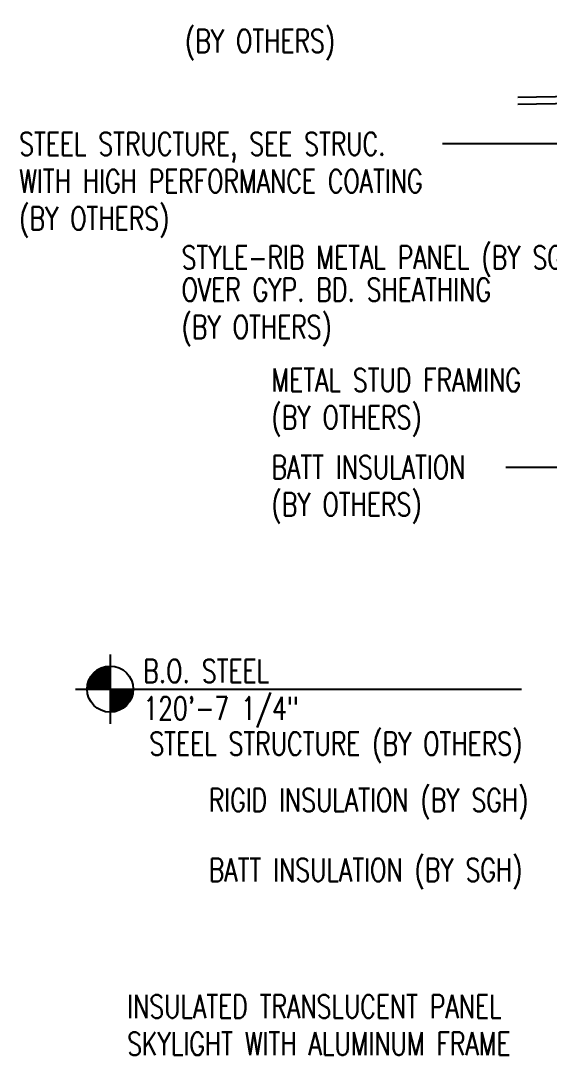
# Model space of a CAD drawing. Header units: inches. Extents: x 0 to 10293, y 0 to 4182.
# Drawn here: x 2837.8 to 2889.4, y 3536.1 to 3637.1 of the extents above; entities that cross this region are included whole.
import ezdxf

# ---------------------------------------------------------------- set-up
doc = ezdxf.new("R2010")
doc.units = ezdxf.units.IN
doc.header["$LTSCALE"] = 48
doc.header["$MEASUREMENT"] = 0
doc.styles.add('NOTATION', font='romans.shx', dxfattribs={"width": 0.75})
doc.dimstyles.new('AVANT$7', dxfattribs={"dimscale": 96, "dimtxt": 0.09375, "dimasz": 0.078125, "dimexe": 0.0625, "dimexo": 0.046875, "dimgap": 0.03125, "dimtad": 0, "dimdec": 3, "dimrnd": 0.125, "dimzin": 15, "dimdsep": 46, "dimlunit": 4, "dimtxsty": 'NOTATION', "dimblk1": 'AVATICK', "dimblk2": 'AVATICK', "dimsah": 1, "dimcen": 0.0625, "dimdle": 0.09375, "dimclrd": 256, "dimclre": 256, "dimclrt": 11, "dimaunit": 1, "dimadec": 0, "dimazin": 0, "dimtfac": 1.5, "dimtdec": 3, "dimtix": 1, "dimtmove": 1, "dimatfit": 3, "dimldrblk": 'AVATICK', "dimfxl": 0, "dimtvp": 1.25, "dimfrac": 2, "dimtolj": 1, "dimtzin": 15, "dimarcsym": 0})

# ---------------------------------------------------------------- blocks, each defined once
blk = doc.blocks.new('AVATICK')
blk.add_line((-1, 0), (0.631, 0))
at = {"const_width": 0.141}
blk.add_lwpolyline([(0.471, 0.471), (-0.471, -0.471)], dxfattribs=at)

msp = doc.modelspace()

# ---------------------------------------------------------------- linework, layer by layer
for p, q in [((2886.34813, 3629.66787), (2911.80125, 3630.19659)), ((2886.34813, 3628.98772), (2917.17625, 3629.62809)), ((2846.52234, 3575.22086), (2846.51166, 3568.46546)), ((2844.92217, 3573.43819), (2846.51166, 3573.43819)), ((2845.02224, 3573.53201), (2846.51166, 3573.53201)), ((2845.13592, 3573.62584), (2846.51166, 3573.62584)), ((2845.26693, 3573.71966), (2846.51166, 3573.71966)), ((2845.42152, 3573.81349), (2846.51166, 3573.81349)), ((2845.61173, 3573.90731), (2846.51166, 3573.90731)), ((2845.86843, 3574.00114), (2846.51166, 3574.00114)), ((2844.33137, 3572.40611), (2846.51166, 3572.40611)), ((2844.35777, 3572.49994), (2846.51166, 3572.49994)), ((2844.38865, 3572.59376), (2846.51166, 3572.59376)), ((2844.42419, 3572.68759), (2846.51166, 3572.68759)), ((2844.46464, 3572.78141), (2846.51166, 3572.78141)), ((2844.51031, 3572.87524), (2846.51166, 3572.87524)), ((2844.56155, 3572.96906), (2846.51166, 3572.96906)), ((2844.61882, 3573.06289), (2846.51166, 3573.06289)), ((2844.68268, 3573.15671), (2846.51166, 3573.15671)), ((2844.75385, 3573.25054), (2846.51166, 3573.25054)), ((2844.83327, 3573.34436), (2846.51166, 3573.34436)), ((2843.13396, 3571.84316), (2849.88936, 3571.84316)), ((2844.26182, 3571.93699), (2846.51166, 3571.93699)), ((2844.2677, 3572.03081), (2846.51166, 3572.03081)), ((2844.27753, 3572.12464), (2846.51166, 3572.12464)), ((2844.29136, 3572.21846), (2846.51166, 3572.21846)), ((2844.30927, 3572.31229), (2846.51166, 3572.31229)), ((2846.51166, 3571.84316), (2848.76346, 3571.84316)), ((2846.51166, 3571.84316), (2848.76346, 3571.84316)), ((2848.76151, 3571.74934), (2846.51166, 3571.74934)), ((2848.75563, 3571.65551), (2846.51166, 3571.65551)), ((2848.7458, 3571.56169), (2846.51166, 3571.56169)), ((2848.73197, 3571.46786), (2846.51166, 3571.46786)), ((2848.71405, 3571.37404), (2846.51166, 3571.37404)), ((2849.88936, 3571.84316), (2886.70429, 3571.84316)), ((2848.69196, 3571.28021), (2846.51166, 3571.28021)), ((2848.66556, 3571.18639), (2846.51166, 3571.18639)), ((2848.63468, 3571.09256), (2846.51166, 3571.09256)), ((2848.59914, 3570.99874), (2846.51166, 3570.99874)), ((2848.55868, 3570.90491), (2846.51166, 3570.90491)), ((2848.51302, 3570.81109), (2846.51166, 3570.81109)), ((2848.46178, 3570.71726), (2846.51166, 3570.71726)), ((2848.40451, 3570.62344), (2846.51166, 3570.62344)), ((2848.34065, 3570.52961), (2846.51166, 3570.52961)), ((2848.26947, 3570.43579), (2846.51166, 3570.43579)), ((2848.19006, 3570.34196), (2846.51166, 3570.34196)), ((2848.10116, 3570.24814), (2846.51166, 3570.24814)), ((2848.00109, 3570.15431), (2846.51166, 3570.15431)), ((2847.88741, 3570.06049), (2846.51166, 3570.06049)), ((2847.75639, 3569.96666), (2846.51166, 3569.96666)), ((2847.60181, 3569.87284), (2846.51166, 3569.87284)), ((2847.4116, 3569.77901), (2846.51166, 3569.77901)), ((2847.1549, 3569.68519), (2846.51166, 3569.68519))]:
    msp.add_line(p, q)
msp.add_circle((2846.51166, 3571.84316), 2.2518)

# ---------------------------------------------------------------- texts
at = {"style": 'NOTATION', "width": 0.75}
for s, p in [('(BY OTHERS)', (2853.82431, 3634.04317)), ('STEEL STRUCTURE, SEE STRUC.', (2837.62494, 3623.98707)), ('WITH HIGH PERFORMANCE COATING', (2837.62494, 3620.34422)), ('(BY OTHERS)', (2837.62494, 3616.70136)), ('STYLE-RIB METAL PANEL (BY SGH)', (2853.49633, 3612.88877)), ('OVER GYP. BD. SHEATHING', (2853.49633, 3609.74181)), ('(BY OTHERS)', (2853.49633, 3606.09896)), ('METAL STUD FRAMING', (2862.27616, 3600.90947)), ('(BY OTHERS)', (2862.27616, 3597.26661)), ('BATT INSULATION', (2862.27616, 3592.40232)), ('(BY OTHERS)', (2862.27616, 3588.75947)), ('B.O. STEEL', (2849.75307, 3572.48038)), ('120\'-7 1/4"', (2849.75307, 3568.83752)), ('STEEL STRUCTURE (BY OTHERS)', (2850.34924, 3565.38719)), ('RIGID INSULATION (BY SGH)', (2856.14558, 3559.87353)), ('BATT INSULATION (BY SGH)', (2856.14558, 3553.05663)), ('INSULATED TRANSLUCENT PANEL', (2848.17654, 3539.70595)), ('SKYLIGHT WITH ALUMINUM FRAME', (2848.17654, 3536.0631))]:
    msp.add_text(s, height=2.25, dxfattribs=at).set_placement(p)

# ---------------------------------------------------------------- leaders
for points in [[(2905.13914, 3637.14831), (2893.92582, 3625.11669), (2878.97473, 3625.11669)], [(2911.51534, 3625.61835), (2893.92582, 3625.11669), (2878.97473, 3625.11669)], [(2921.85434, 3599.72143), (2896.91091, 3593.49634), (2885.1621, 3593.49634)]]:
    msp.add_leader(points, dimstyle='AVANT$7')

doc.saveas('drawing.dxf')
